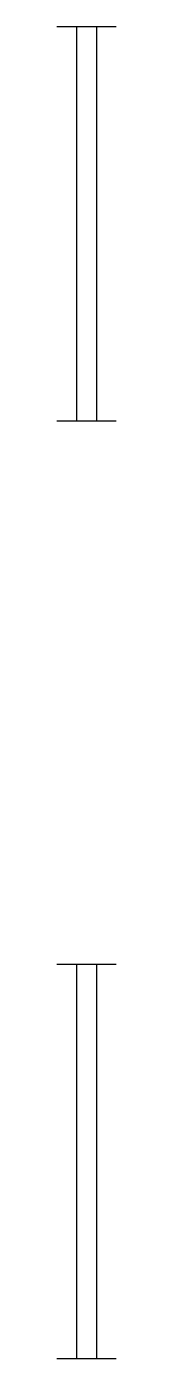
# Model space of a CAD drawing. Header units: metres. Extents: x 0.7 to 26.1, y 15.9 to 35.4.
# Drawn here: x 25.8 to 26.1, y 16.95 to 23.71 of the extents above.
import ezdxf

# ---------------------------------------------------------------- set-up
doc = ezdxf.new("R2010")
doc.units = ezdxf.units.M
doc.header["$MEASUREMENT"] = 0
doc.layers.add('window', color=32, linetype='Continuous')

msp = doc.modelspace()

# ---------------------------------------------------------------- linework, layer by layer
at = {"layer": 'window'}
for p, q in [((25.7975, 23.7132), (26.0975, 23.7132)), ((25.8975, 23.7132), (25.8975, 21.7132)), ((25.9975, 23.7132), (25.9975, 21.7132)), ((25.7975, 21.7132), (26.0975, 21.7132)), ((25.7975, 18.9543), (26.0975, 18.9543)), ((25.8975, 18.9543), (25.8975, 16.9543)), ((25.9975, 18.9543), (25.9975, 16.9543)), ((25.7975, 16.9543), (26.0975, 16.9543))]:
    msp.add_line(p, q, dxfattribs=at)

doc.saveas('drawing.dxf')
